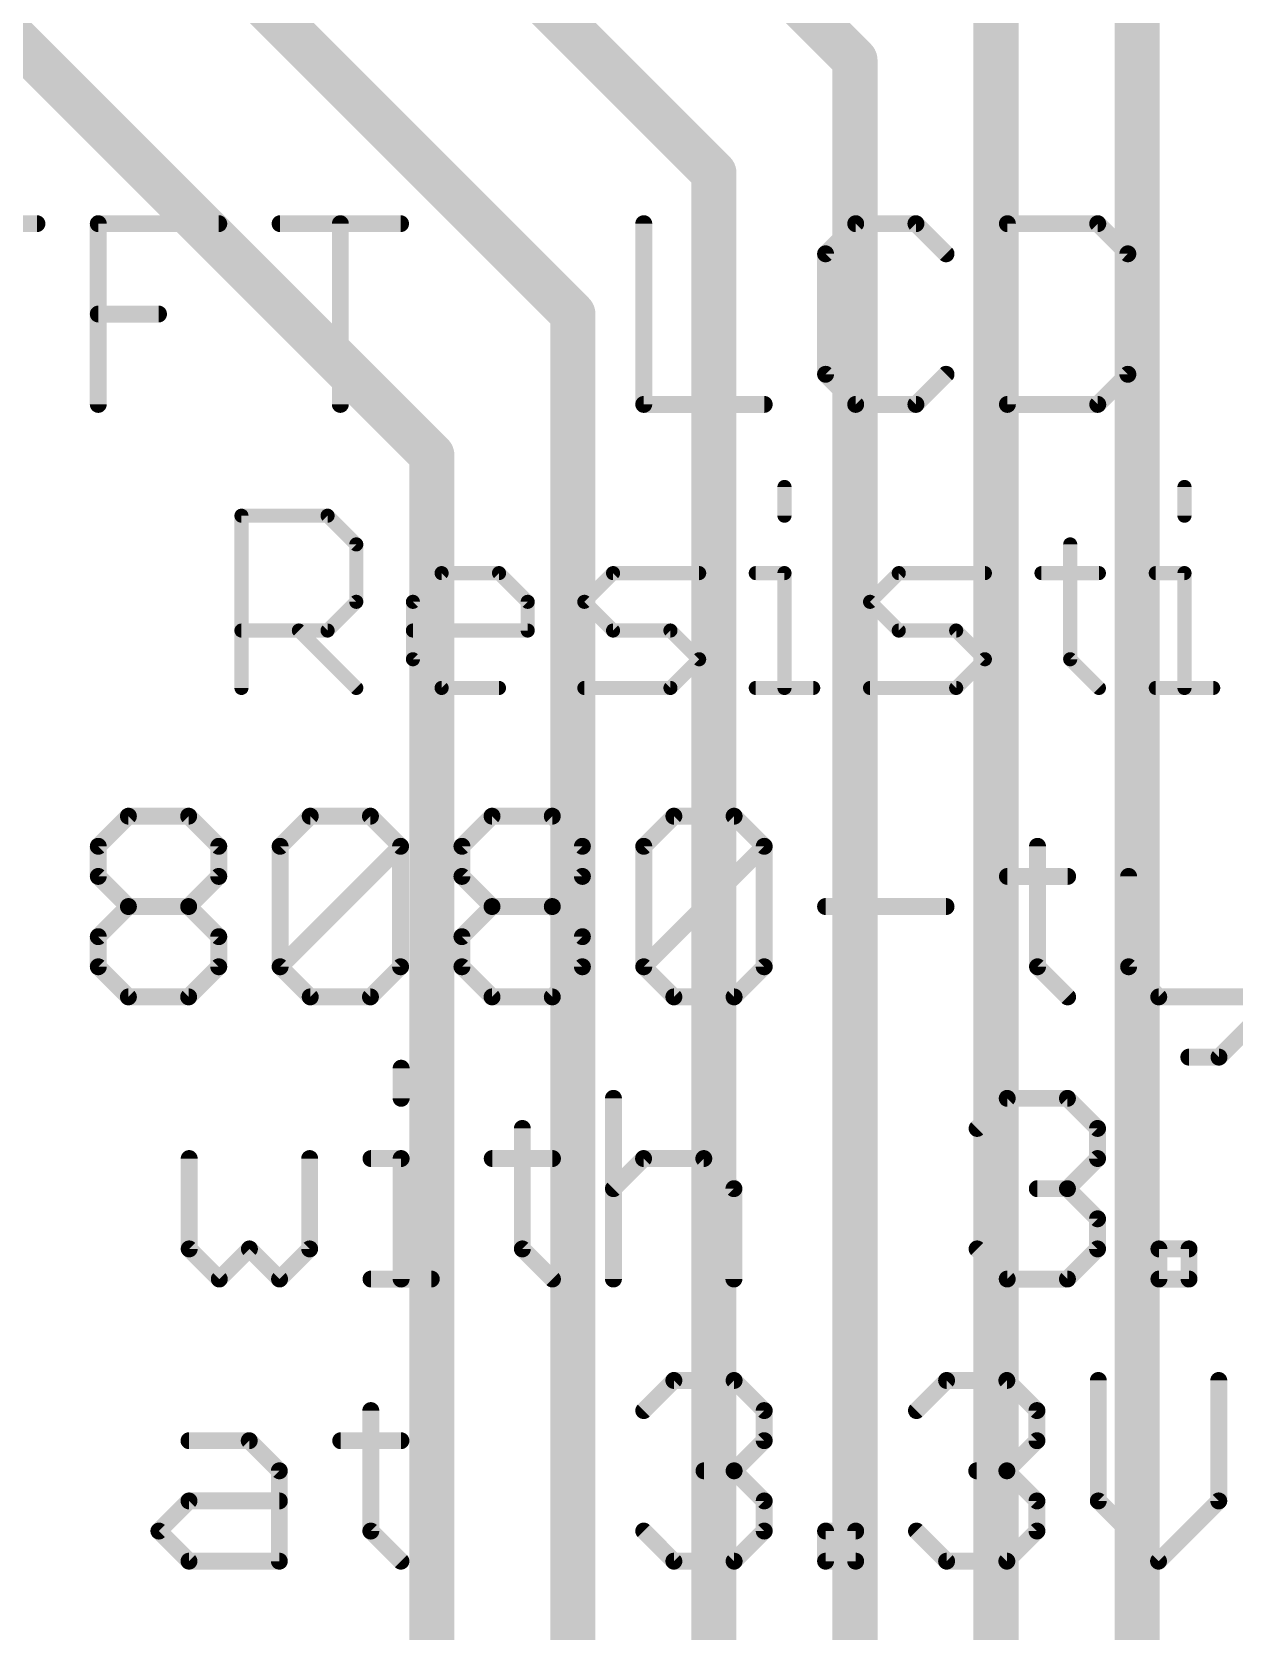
# Model space of a CAD drawing. Extents: x -31.8 to 31.8, y -40.8 to 40.8.
# Drawn here: x -15.16 to -4.33, y 12.15 to 26.54 of the extents above; entities that cross this region are included whole.
import ezdxf

# ---------------------------------------------------------------- set-up
doc = ezdxf.new("R2010")
doc.units = 0
doc.layers.add('1', color=12, linetype='CONTINUOUS')
doc.layers.add('21', color=253, linetype='CONTINUOUS')

msp = doc.modelspace()

# ---------------------------------------------------------------- linework, layer by layer
at = {"layer": '1', "const_width": 0.4064}
for points in [[(-11.557, 22.733), (-24.13, 35.306)], [(-10.287, 24.003), (-21.59, 35.306)], [(-9.017, 25.273), (-19.05, 35.306)], [(-7.747, 26.289), (-16.51, 35.052)], [(-5.207, 8.8392), (-5.207, 27.813)], [(-6.477, 8.8392), (-6.477, 26.797)], [(-7.747, 8.8392), (-7.747, 26.289)], [(-9.017, 8.8392), (-9.017, 25.273)], [(-10.287, 8.8392), (-10.287, 24.003)], [(-11.557, 8.8392), (-11.557, 22.733)]]:
    msp.add_lwpolyline(points, dxfattribs=at)
at = {"layer": '1', "const_width": 0.2032}
for points in [[(-7.6454, 26.289, 1), (-7.8486, 26.289)], [(-7.8188, 26.2172, 1), (-7.6752, 26.3608)], [(-8.9154, 25.273, 1), (-9.1186, 25.273)], [(-9.0888, 25.2012, 1), (-8.9452, 25.3448)], [(-10.1854, 24.003, 1), (-10.3886, 24.003)], [(-10.3588, 23.9312, 1), (-10.2152, 24.0748)], [(-11.4554, 22.733, 1), (-11.6586, 22.733)], [(-11.6288, 22.6612, 1), (-11.4852, 22.8048)]]:
    msp.add_lwpolyline(points, format="xyb", dxfattribs=at)
at = {"layer": '21'}
for points, const_width in [([(-16.1975, 24.8172), (-15.1128, 24.8172)], 0.1524), ([(-14.5603, 23.1902), (-14.5603, 24.8172)], 0.1524), ([(-14.5603, 24.8172), (-13.4756, 24.8172)], 0.1524), ([(-12.9231, 24.8172), (-11.8385, 24.8172)], 0.1524), ([(-12.3808, 23.1902), (-12.3808, 24.8172)], 0.1524), ([(-9.6488, 24.8172), (-9.6488, 23.1902)], 0.1524), ([(-7.7405, 24.8172), (-8.0117, 24.546)], 0.1524), ([(-7.1982, 24.8172), (-7.7405, 24.8172)], 0.1524), ([(-6.927, 24.546), (-7.1982, 24.8172)], 0.1524), ([(-6.3745, 24.8172), (-6.3745, 23.1902)], 0.1524), ([(-5.561, 24.8172), (-6.3745, 24.8172)], 0.1524), ([(-5.2899, 24.546), (-5.561, 24.8172)], 0.1524), ([(-8.0117, 24.546), (-8.0117, 23.4614)], 0.1524), ([(-5.2899, 23.4614), (-5.2899, 24.546)], 0.1524), ([(-14.5603, 24.0037), (-14.018, 24.0037)], 0.1524), ([(-8.0117, 23.4614), (-7.7405, 23.1902)], 0.1524), ([(-7.1982, 23.1902), (-6.927, 23.4614)], 0.1524), ([(-5.561, 23.1902), (-5.2899, 23.4614)], 0.1524), ([(-9.6488, 23.1902), (-8.5642, 23.1902)], 0.1524), ([(-7.7405, 23.1902), (-7.1982, 23.1902)], 0.1524), ([(-6.3745, 23.1902), (-5.561, 23.1902)], 0.1524), ([(-8.3818, 22.4467), (-8.3818, 22.1882)], 0.127), ([(-4.78, 22.4467), (-4.78, 22.1882)], 0.127), ([(-13.2711, 20.6375), (-13.2711, 22.1882)], 0.127), ([(-13.2711, 22.1882), (-12.4957, 22.1882)], 0.127), ([(-12.4957, 22.1882), (-12.2372, 21.9298)], 0.127), ([(-12.2372, 21.9298), (-12.2372, 21.4129)], 0.127), ([(-5.8091, 21.9298), (-5.8091, 20.896)], 0.127), ([(-11.7275, 21.4129), (-11.469, 21.6713)], 0.127), ([(-11.469, 21.6713), (-10.9521, 21.6713)], 0.127), ([(-10.9521, 21.6713), (-10.6936, 21.4129)], 0.127), ([(-10.1838, 21.4129), (-9.9254, 21.6713)], 0.127), ([(-9.9254, 21.6713), (-9.15, 21.6713)], 0.127), ([(-8.6402, 21.6713), (-8.3818, 21.6713)], 0.127), ([(-8.3818, 21.6713), (-8.3818, 20.6375)], 0.127), ([(-7.6112, 21.4129), (-7.3527, 21.6713)], 0.127), ([(-7.3527, 21.6713), (-6.5774, 21.6713)], 0.127), ([(-6.0676, 21.6713), (-5.5507, 21.6713)], 0.127), ([(-5.0385, 21.6713), (-4.78, 21.6713)], 0.127), ([(-4.78, 21.6713), (-4.78, 20.6375)], 0.127), ([(-12.2372, 21.4129), (-12.4957, 21.1544)], 0.127), ([(-11.7275, 20.896), (-11.7275, 21.4129)], 0.127), ([(-10.6936, 21.4129), (-10.6936, 21.1544)], 0.127), ([(-9.9254, 21.1544), (-10.1838, 21.4129)], 0.127), ([(-7.3527, 21.1544), (-7.6112, 21.4129)], 0.127), ([(-12.4957, 21.1544), (-13.2711, 21.1544)], 0.127), ([(-12.7542, 21.1544), (-12.2372, 20.6375)], 0.127), ([(-10.6936, 21.1544), (-11.7275, 21.1544)], 0.127), ([(-9.4085, 21.1544), (-9.9254, 21.1544)], 0.127), ([(-9.15, 20.896), (-9.4085, 21.1544)], 0.127), ([(-6.8358, 21.1544), (-7.3527, 21.1544)], 0.127), ([(-6.5774, 20.896), (-6.8358, 21.1544)], 0.127), ([(-11.469, 20.6375), (-11.7275, 20.896)], 0.127), ([(-9.4085, 20.6375), (-9.15, 20.896)], 0.127), ([(-6.8358, 20.6375), (-6.5774, 20.896)], 0.127), ([(-5.8091, 20.896), (-5.5507, 20.6375)], 0.127), ([(-10.9521, 20.6375), (-11.469, 20.6375)], 0.127), ([(-10.1838, 20.6375), (-9.4085, 20.6375)], 0.127), ([(-8.6402, 20.6375), (-8.1233, 20.6375)], 0.127), ([(-7.6112, 20.6375), (-6.8358, 20.6375)], 0.127), ([(-5.0385, 20.6375), (-4.5216, 20.6375)], 0.127), ([(-14.5603, 19.212), (-14.2891, 19.4832)], 0.1524), ([(-14.2891, 19.4832), (-13.7468, 19.4832)], 0.1524), ([(-13.7468, 19.4832), (-13.4756, 19.212)], 0.1524), ([(-12.9231, 19.212), (-12.652, 19.4832)], 0.1524), ([(-12.652, 19.4832), (-12.1097, 19.4832)], 0.1524), ([(-12.1097, 19.4832), (-11.8385, 19.212)], 0.1524), ([(-11.286, 19.212), (-11.0148, 19.4832)], 0.1524), ([(-11.0148, 19.4832), (-10.4725, 19.4832)], 0.1524), ([(-10.4725, 19.4832), (-10.2013, 19.212)], 0.1524), ([(-9.6488, 19.212), (-9.3777, 19.4832)], 0.1524), ([(-9.3777, 19.4832), (-8.8353, 19.4832)], 0.1524), ([(-8.8353, 19.4832), (-8.5642, 19.212)], 0.1524), ([(-14.5603, 18.9409), (-14.5603, 19.212)], 0.1524), ([(-13.4756, 19.212), (-13.4756, 18.9409)], 0.1524), ([(-12.9231, 18.1274), (-12.9231, 19.212)], 0.1524), ([(-12.9231, 18.1274), (-11.8385, 19.212)], 0.1524), ([(-11.8385, 19.212), (-11.8385, 18.1274)], 0.1524), ([(-11.286, 18.9409), (-11.286, 19.212)], 0.1524), ([(-10.2013, 19.212), (-10.2013, 18.9409)], 0.1524), ([(-9.6488, 18.1274), (-9.6488, 19.212)], 0.1524), ([(-9.6488, 18.1274), (-8.5642, 19.212)], 0.1524), ([(-8.5642, 19.212), (-8.5642, 18.1274)], 0.1524), ([(-6.1034, 19.212), (-6.1034, 18.1274)], 0.1524), ([(-14.2891, 18.6697), (-14.5603, 18.9409)], 0.1524), ([(-13.4756, 18.9409), (-13.7468, 18.6697)], 0.1524), ([(-11.0148, 18.6697), (-11.286, 18.9409)], 0.1524), ([(-10.2013, 18.9409), (-10.4725, 18.6697)], 0.1524), ([(-6.3745, 18.9409), (-5.8322, 18.9409)], 0.1524), ([(-5.2831, 18.9409), (-5.2831, 18.1274)], 0.1524), ([(-14.5603, 18.3985), (-14.2891, 18.6697)], 0.1524), ([(-14.2891, 18.6697), (-13.7468, 18.6697)], 0.1524), ([(-13.7468, 18.6697), (-13.4756, 18.3985)], 0.1524), ([(-11.286, 18.3985), (-11.0148, 18.6697)], 0.1524), ([(-11.0148, 18.6697), (-10.4725, 18.6697)], 0.1524), ([(-10.4725, 18.6697), (-10.2013, 18.3985)], 0.1524), ([(-8.0117, 18.6697), (-6.927, 18.6697)], 0.1524), ([(-14.5603, 18.1274), (-14.5603, 18.3985)], 0.1524), ([(-13.4756, 18.3985), (-13.4756, 18.1274)], 0.1524), ([(-11.286, 18.1274), (-11.286, 18.3985)], 0.1524), ([(-10.2013, 18.3985), (-10.2013, 18.1274)], 0.1524), ([(-14.2891, 17.8562), (-14.5603, 18.1274)], 0.1524), ([(-13.4756, 18.1274), (-13.7468, 17.8562)], 0.1524), ([(-12.652, 17.8562), (-12.9231, 18.1274)], 0.1524), ([(-11.8385, 18.1274), (-12.1097, 17.8562)], 0.1524), ([(-11.0148, 17.8562), (-11.286, 18.1274)], 0.1524), ([(-10.2013, 18.1274), (-10.4725, 17.8562)], 0.1524), ([(-9.3777, 17.8562), (-9.6488, 18.1274)], 0.1524), ([(-8.5642, 18.1274), (-8.8353, 17.8562)], 0.1524), ([(-6.1034, 18.1274), (-5.8322, 17.8562)], 0.1524), ([(-5.2831, 18.1274), (-5.0119, 17.8562)], 0.1524), ([(-13.7468, 17.8562), (-14.2891, 17.8562)], 0.1524), ([(-12.1097, 17.8562), (-12.652, 17.8562)], 0.1524), ([(-10.4725, 17.8562), (-11.0148, 17.8562)], 0.1524), ([(-8.8353, 17.8562), (-9.3777, 17.8562)], 0.1524), ([(-5.0119, 17.8562), (-4.1984, 17.8562)], 0.1524), ([(-4.1984, 17.585), (-4.4696, 17.3139)], 0.1524), ([(-11.8334, 17.2144), (-11.8334, 16.9432)], 0.1524), ([(-4.4696, 17.3139), (-4.7408, 17.3139)], 0.1524), ([(-9.9217, 16.9432), (-9.9217, 15.3162)], 0.1524), ([(-6.6474, 16.672), (-6.3762, 16.9432)], 0.1524), ([(-6.3762, 16.9432), (-5.8339, 16.9432)], 0.1524), ([(-5.8339, 16.9432), (-5.5627, 16.672)], 0.1524), ([(-10.742, 16.672), (-10.742, 15.5874)], 0.1524), ([(-5.5627, 16.672), (-5.5627, 16.4009)], 0.1524), ([(-13.7417, 16.4009), (-13.7417, 15.5874)], 0.1524), ([(-12.6571, 15.5874), (-12.6571, 16.4009)], 0.1524), ([(-12.1046, 16.4009), (-11.8334, 16.4009)], 0.1524), ([(-11.8334, 16.4009), (-11.8334, 15.3162)], 0.1524), ([(-11.0131, 16.4009), (-10.4708, 16.4009)], 0.1524), ([(-9.9217, 16.1297), (-9.6505, 16.4009)], 0.1524), ([(-9.6505, 16.4009), (-9.1082, 16.4009)], 0.1524), ([(-9.1082, 16.4009), (-8.837, 16.1297)], 0.1524), ([(-5.5627, 16.4009), (-5.8339, 16.1297)], 0.1524), ([(-8.837, 16.1297), (-8.837, 15.3162)], 0.1524), ([(-5.8339, 16.1297), (-6.1051, 16.1297)], 0.1524), ([(-5.8339, 16.1297), (-5.5627, 15.8585)], 0.1524), ([(-5.5627, 15.8585), (-5.5627, 15.5874)], 0.1524), ([(-13.7417, 15.5874), (-13.4706, 15.3162)], 0.1524), ([(-13.4706, 15.3162), (-13.1994, 15.5874)], 0.1524), ([(-13.1994, 15.5874), (-12.9282, 15.3162)], 0.1524), ([(-12.9282, 15.3162), (-12.6571, 15.5874)], 0.1524), ([(-10.742, 15.5874), (-10.4708, 15.3162)], 0.1524), ([(-6.3762, 15.3162), (-6.6474, 15.5874)], 0.1524), ([(-5.5627, 15.5874), (-5.8339, 15.3162)], 0.1524), ([(-5.0102, 15.3162), (-5.0102, 15.5874)], 0.1524), ([(-5.0102, 15.5874), (-4.7391, 15.5874)], 0.1524), ([(-4.7391, 15.5874), (-4.7391, 15.3162)], 0.1524), ([(-12.1046, 15.3162), (-11.5622, 15.3162)], 0.1524), ([(-5.8339, 15.3162), (-6.3762, 15.3162)], 0.1524), ([(-4.7391, 15.3162), (-5.0102, 15.3162)], 0.1524), ([(-9.6488, 14.132), (-9.3777, 14.4032)], 0.1524), ([(-9.3777, 14.4032), (-8.8353, 14.4032)], 0.1524), ([(-8.8353, 14.4032), (-8.5642, 14.132)], 0.1524), ([(-7.1931, 14.132), (-6.9219, 14.4032)], 0.1524), ([(-6.9219, 14.4032), (-6.3796, 14.4032)], 0.1524), ([(-6.3796, 14.4032), (-6.1084, 14.132)], 0.1524), ([(-5.5559, 14.4032), (-5.5559, 13.3185)], 0.1524), ([(-4.4713, 13.3185), (-4.4713, 14.4032)], 0.1524), ([(-12.1063, 14.132), (-12.1063, 13.0474)], 0.1524), ([(-8.5642, 14.132), (-8.5642, 13.8609)], 0.1524), ([(-6.1084, 14.132), (-6.1084, 13.8609)], 0.1524), ([(-13.7434, 13.8609), (-13.2011, 13.8609)], 0.1524), ([(-13.2011, 13.8609), (-12.9299, 13.5897)], 0.1524), ([(-12.3774, 13.8609), (-11.8351, 13.8609)], 0.1524), ([(-8.5642, 13.8609), (-8.8353, 13.5897)], 0.1524), ([(-6.1084, 13.8609), (-6.3796, 13.5897)], 0.1524), ([(-12.9299, 13.5897), (-12.9299, 12.7762)], 0.1524), ([(-8.8353, 13.5897), (-9.1065, 13.5897)], 0.1524), ([(-8.8353, 13.5897), (-8.5642, 13.3185)], 0.1524), ([(-6.3796, 13.5897), (-6.6508, 13.5897)], 0.1524), ([(-6.3796, 13.5897), (-6.1084, 13.3185)], 0.1524), ([(-14.0146, 13.0474), (-13.7434, 13.3185)], 0.1524), ([(-13.7434, 13.3185), (-12.9299, 13.3185)], 0.1524), ([(-8.5642, 13.3185), (-8.5642, 13.0474)], 0.1524), ([(-6.1084, 13.3185), (-6.1084, 13.0474)], 0.1524), ([(-5.5559, 13.3185), (-5.0136, 12.7762)], 0.1524), ([(-5.0136, 12.7762), (-4.4713, 13.3185)], 0.1524), ([(-13.7434, 12.7762), (-14.0146, 13.0474)], 0.1524), ([(-12.1063, 13.0474), (-11.8351, 12.7762)], 0.1524), ([(-9.3777, 12.7762), (-9.6488, 13.0474)], 0.1524), ([(-8.5642, 13.0474), (-8.8353, 12.7762)], 0.1524), ([(-8.0117, 12.7762), (-8.0117, 13.0474)], 0.1524), ([(-8.0117, 13.0474), (-7.7405, 13.0474)], 0.1524), ([(-7.7405, 13.0474), (-7.7405, 12.7762)], 0.1524), ([(-6.9219, 12.7762), (-7.1931, 13.0474)], 0.1524), ([(-6.1084, 13.0474), (-6.3796, 12.7762)], 0.1524), ([(-12.9299, 12.7762), (-13.7434, 12.7762)], 0.1524), ([(-8.8353, 12.7762), (-9.3777, 12.7762)], 0.1524), ([(-7.7405, 12.7762), (-8.0117, 12.7762)], 0.1524), ([(-6.3796, 12.7762), (-6.9219, 12.7762)], 0.1524)]:
    msp.add_lwpolyline(points, dxfattribs=dict(at, const_width=const_width))
for points, const_width in [([(-15.1128, 24.7791, 1), (-15.1128, 24.8553)], 0.0762), ([(-14.5222, 24.8172, 1), (-14.5984, 24.8172)], 0.0762), ([(-14.5603, 24.8553, 1), (-14.5603, 24.7791)], 0.0762), ([(-13.4756, 24.7791, 1), (-13.4756, 24.8553)], 0.0762), ([(-12.9231, 24.8553, 1), (-12.9231, 24.7791)], 0.0762), ([(-12.3427, 24.8172, 1), (-12.4189, 24.8172)], 0.0762), ([(-11.8385, 24.7791, 1), (-11.8385, 24.8553)], 0.0762), ([(-9.6107, 24.8172, 1), (-9.6869, 24.8172)], 0.0762), ([(-7.7405, 24.8553, 1), (-7.7405, 24.7791)], 0.0762), ([(-7.7136, 24.7902, 1), (-7.7675, 24.8441)], 0.0762), ([(-7.1712, 24.8441, 1), (-7.2251, 24.7902)], 0.0762), ([(-7.1982, 24.7791, 1), (-7.1982, 24.8553)], 0.0762), ([(-6.3364, 24.8172, 1), (-6.4126, 24.8172)], 0.0762), ([(-6.3745, 24.8553, 1), (-6.3745, 24.7791)], 0.0762), ([(-5.5341, 24.8441, 1), (-5.588, 24.7902)], 0.0762), ([(-5.561, 24.7791, 1), (-5.561, 24.8553)], 0.0762), ([(-7.9736, 24.546, 1), (-8.0498, 24.546)], 0.0762), ([(-5.2518, 24.546, 1), (-5.328, 24.546)], 0.0762), ([(-8.0386, 24.573, 1), (-7.9847, 24.5191)], 0.0762), ([(-6.954, 24.5191, 1), (-6.9001, 24.573)], 0.0762), ([(-5.3168, 24.5191, 1), (-5.2629, 24.573)], 0.0762), ([(-14.5603, 24.0418, 1), (-14.5603, 23.9656)], 0.0762), ([(-14.018, 23.9656, 1), (-14.018, 24.0418)], 0.0762), ([(-7.9847, 23.4883, 1), (-8.0386, 23.4344)], 0.0762), ([(-8.0498, 23.4614, 1), (-7.9736, 23.4614)], 0.0762), ([(-6.9001, 23.4344, 1), (-6.954, 23.4883)], 0.0762), ([(-5.328, 23.4614, 1), (-5.2518, 23.4614)], 0.0762), ([(-5.2629, 23.4344, 1), (-5.3168, 23.4883)], 0.0762), ([(-14.5984, 23.1902, 1), (-14.5222, 23.1902)], 0.0762), ([(-12.4189, 23.1902, 1), (-12.3427, 23.1902)], 0.0762), ([(-9.6488, 23.2283, 1), (-9.6488, 23.1521)], 0.0762), ([(-9.6869, 23.1902, 1), (-9.6107, 23.1902)], 0.0762), ([(-8.5642, 23.1521, 1), (-8.5642, 23.2283)], 0.0762), ([(-7.7405, 23.2283, 1), (-7.7405, 23.1521)], 0.0762), ([(-7.7675, 23.1633, 1), (-7.7136, 23.2171)], 0.0762), ([(-7.2251, 23.2171, 1), (-7.1712, 23.1633)], 0.0762), ([(-7.1982, 23.1521, 1), (-7.1982, 23.2283)], 0.0762), ([(-6.3745, 23.2283, 1), (-6.3745, 23.1521)], 0.0762), ([(-6.4126, 23.1902, 1), (-6.3364, 23.1902)], 0.0762), ([(-5.588, 23.2171, 1), (-5.5341, 23.1633)], 0.0762), ([(-5.561, 23.1521, 1), (-5.561, 23.2283)], 0.0762), ([(-8.35, 22.4467, 1), (-8.4135, 22.4467)], 0.0635), ([(-4.7483, 22.4467, 1), (-4.8118, 22.4467)], 0.0635), ([(-13.2711, 22.22, 1), (-13.2711, 22.1565)], 0.0635), ([(-13.2393, 22.1882, 1), (-13.3028, 22.1882)], 0.0635), ([(-12.4732, 22.2107, 1), (-12.5182, 22.1658)], 0.0635), ([(-12.4957, 22.1565, 1), (-12.4957, 22.22)], 0.0635), ([(-8.4135, 22.1882, 1), (-8.35, 22.1882)], 0.0635), ([(-4.8118, 22.1882, 1), (-4.7483, 22.1882)], 0.0635), ([(-12.2055, 21.9298, 1), (-12.269, 21.9298)], 0.0635), ([(-12.2597, 21.9073, 1), (-12.2148, 21.9522)], 0.0635), ([(-5.7774, 21.9298, 1), (-5.8409, 21.9298)], 0.0635), ([(-11.469, 21.7031, 1), (-11.469, 21.6396)], 0.0635), ([(-11.4466, 21.6489, 1), (-11.4915, 21.6938)], 0.0635), ([(-10.9296, 21.6938, 1), (-10.9745, 21.6489)], 0.0635), ([(-10.9521, 21.6396, 1), (-10.9521, 21.7031)], 0.0635), ([(-9.9254, 21.7031, 1), (-9.9254, 21.6396)], 0.0635), ([(-9.9029, 21.6489, 1), (-9.9478, 21.6938)], 0.0635), ([(-9.15, 21.6396, 1), (-9.15, 21.7031)], 0.0635), ([(-8.6402, 21.7031, 1), (-8.6402, 21.6396)], 0.0635), ([(-8.35, 21.6713, 1), (-8.4135, 21.6713)], 0.0635), ([(-8.3818, 21.6396, 1), (-8.3818, 21.7031)], 0.0635), ([(-7.3527, 21.7031, 1), (-7.3527, 21.6396)], 0.0635), ([(-7.3303, 21.6489, 1), (-7.3752, 21.6938)], 0.0635), ([(-6.5774, 21.6396, 1), (-6.5774, 21.7031)], 0.0635), ([(-6.0676, 21.7031, 1), (-6.0676, 21.6396)], 0.0635), ([(-5.5507, 21.6396, 1), (-5.5507, 21.7031)], 0.0635), ([(-5.0385, 21.7031, 1), (-5.0385, 21.6396)], 0.0635), ([(-4.7483, 21.6713, 1), (-4.8118, 21.6713)], 0.0635), ([(-4.78, 21.6396, 1), (-4.78, 21.7031)], 0.0635), ([(-12.2148, 21.3904, 1), (-12.2597, 21.4353)], 0.0635), ([(-11.6957, 21.4129, 1), (-11.7592, 21.4129)], 0.0635), ([(-11.7499, 21.4353, 1), (-11.705, 21.3904)], 0.0635), ([(-10.6619, 21.4129, 1), (-10.7254, 21.4129)], 0.0635), ([(-10.7161, 21.3904, 1), (-10.6712, 21.4353)], 0.0635), ([(-10.1614, 21.4353, 1), (-10.2063, 21.3904)], 0.0635), ([(-10.2063, 21.4353, 1), (-10.1614, 21.3904)], 0.0635), ([(-7.5887, 21.4353, 1), (-7.6336, 21.3904)], 0.0635), ([(-7.6336, 21.4353, 1), (-7.5887, 21.3904)], 0.0635), ([(-12.269, 21.4129, 1), (-12.2055, 21.4129)], 0.0635), ([(-13.2711, 21.1862, 1), (-13.2711, 21.1227)], 0.0635), ([(-12.7317, 21.1769, 1), (-12.7766, 21.132)], 0.0635), ([(-12.5182, 21.1769, 1), (-12.4732, 21.132)], 0.0635), ([(-12.4957, 21.1227, 1), (-12.4957, 21.1862)], 0.0635), ([(-11.7275, 21.1862, 1), (-11.7275, 21.1227)], 0.0635), ([(-10.7254, 21.1544, 1), (-10.6619, 21.1544)], 0.0635), ([(-10.6936, 21.1227, 1), (-10.6936, 21.1862)], 0.0635), ([(-9.9254, 21.1862, 1), (-9.9254, 21.1227)], 0.0635), ([(-9.9478, 21.132, 1), (-9.9029, 21.1769)], 0.0635), ([(-9.386, 21.1769, 1), (-9.4309, 21.132)], 0.0635), ([(-9.4085, 21.1227, 1), (-9.4085, 21.1862)], 0.0635), ([(-7.3527, 21.1862, 1), (-7.3527, 21.1227)], 0.0635), ([(-7.3752, 21.132, 1), (-7.3303, 21.1769)], 0.0635), ([(-6.8134, 21.1769, 1), (-6.8583, 21.132)], 0.0635), ([(-6.8358, 21.1227, 1), (-6.8358, 21.1862)], 0.0635), ([(-11.7592, 20.896, 1), (-11.6957, 20.896)], 0.0635), ([(-11.705, 20.9184, 1), (-11.7499, 20.8735)], 0.0635), ([(-9.1276, 20.8735, 1), (-9.1725, 20.9184)], 0.0635), ([(-9.1725, 20.8735, 1), (-9.1276, 20.9184)], 0.0635), ([(-6.5549, 20.8735, 1), (-6.5998, 20.9184)], 0.0635), ([(-6.5998, 20.8735, 1), (-6.5549, 20.9184)], 0.0635), ([(-5.8409, 20.896, 1), (-5.7774, 20.896)], 0.0635), ([(-5.7867, 20.9184, 1), (-5.8316, 20.8735)], 0.0635), ([(-13.3028, 20.6375, 1), (-13.2393, 20.6375)], 0.0635), ([(-12.2597, 20.615, 1), (-12.2148, 20.66)], 0.0635), ([(-11.469, 20.6692, 1), (-11.469, 20.6058)], 0.0635), ([(-11.4915, 20.615, 1), (-11.4466, 20.66)], 0.0635), ([(-10.9521, 20.6058, 1), (-10.9521, 20.6692)], 0.0635), ([(-10.1838, 20.6692, 1), (-10.1838, 20.6058)], 0.0635), ([(-9.4309, 20.66, 1), (-9.386, 20.615)], 0.0635), ([(-9.4085, 20.6058, 1), (-9.4085, 20.6692)], 0.0635), ([(-8.6402, 20.6692, 1), (-8.6402, 20.6058)], 0.0635), ([(-8.4135, 20.6375, 1), (-8.35, 20.6375)], 0.0635), ([(-8.1233, 20.6058, 1), (-8.1233, 20.6692)], 0.0635), ([(-7.6112, 20.6692, 1), (-7.6112, 20.6058)], 0.0635), ([(-6.8583, 20.66, 1), (-6.8134, 20.615)], 0.0635), ([(-6.8358, 20.6058, 1), (-6.8358, 20.6692)], 0.0635), ([(-5.5731, 20.615, 1), (-5.5282, 20.66)], 0.0635), ([(-5.0385, 20.6692, 1), (-5.0385, 20.6058)], 0.0635), ([(-4.8118, 20.6375, 1), (-4.7483, 20.6375)], 0.0635), ([(-4.5216, 20.6058, 1), (-4.5216, 20.6692)], 0.0635), ([(-14.2891, 19.5213, 1), (-14.2891, 19.4451)], 0.0762), ([(-14.2622, 19.4562, 1), (-14.3161, 19.5101)], 0.0762), ([(-13.7199, 19.5101, 1), (-13.7737, 19.4562)], 0.0762), ([(-13.7468, 19.4451, 1), (-13.7468, 19.5213)], 0.0762), ([(-12.652, 19.5213, 1), (-12.652, 19.4451)], 0.0762), ([(-12.625, 19.4562, 1), (-12.6789, 19.5101)], 0.0762), ([(-12.0827, 19.5101, 1), (-12.1366, 19.4562)], 0.0762), ([(-12.1097, 19.4451, 1), (-12.1097, 19.5213)], 0.0762), ([(-11.0148, 19.5213, 1), (-11.0148, 19.4451)], 0.0762), ([(-10.9879, 19.4562, 1), (-11.0418, 19.5101)], 0.0762), ([(-10.4456, 19.5101, 1), (-10.4994, 19.4562)], 0.0762), ([(-10.4725, 19.4451, 1), (-10.4725, 19.5213)], 0.0762), ([(-9.3777, 19.5213, 1), (-9.3777, 19.4451)], 0.0762), ([(-9.3507, 19.4562, 1), (-9.4046, 19.5101)], 0.0762), ([(-8.8084, 19.5101, 1), (-8.8623, 19.4562)], 0.0762), ([(-8.8353, 19.4451, 1), (-8.8353, 19.5213)], 0.0762), ([(-14.5222, 19.212, 1), (-14.5984, 19.212)], 0.0762), ([(-14.5872, 19.239, 1), (-14.5334, 19.1851)], 0.0762), ([(-13.4375, 19.212, 1), (-13.5137, 19.212)], 0.0762), ([(-13.5026, 19.1851, 1), (-13.4487, 19.239)], 0.0762), ([(-12.9501, 19.239, 1), (-12.8962, 19.1851)], 0.0762), ([(-12.885, 19.212, 1), (-12.9612, 19.212)], 0.0762), ([(-11.8004, 19.212, 1), (-11.8766, 19.212)], 0.0762), ([(-11.8115, 19.1851, 1), (-11.8654, 19.239)], 0.0762), ([(-11.8654, 19.1851, 1), (-11.8115, 19.239)], 0.0762), ([(-11.2479, 19.212, 1), (-11.3241, 19.212)], 0.0762), ([(-11.3129, 19.239, 1), (-11.259, 19.1851)], 0.0762), ([(-10.1632, 19.212, 1), (-10.2394, 19.212)], 0.0762), ([(-10.2283, 19.1851, 1), (-10.1744, 19.239)], 0.0762), ([(-9.6758, 19.239, 1), (-9.6219, 19.1851)], 0.0762), ([(-9.6107, 19.212, 1), (-9.6869, 19.212)], 0.0762), ([(-8.5261, 19.212, 1), (-8.6023, 19.212)], 0.0762), ([(-8.5372, 19.1851, 1), (-8.5911, 19.239)], 0.0762), ([(-8.5911, 19.1851, 1), (-8.5372, 19.239)], 0.0762), ([(-6.0653, 19.212, 1), (-6.1415, 19.212)], 0.0762), ([(-14.5334, 18.9678, 1), (-14.5872, 18.9139)], 0.0762), ([(-13.4487, 18.9139, 1), (-13.5026, 18.9678)], 0.0762), ([(-11.259, 18.9678, 1), (-11.3129, 18.9139)], 0.0762), ([(-10.1744, 18.9139, 1), (-10.2283, 18.9678)], 0.0762), ([(-6.3745, 18.979, 1), (-6.3745, 18.9028)], 0.0762), ([(-5.8322, 18.9028, 1), (-5.8322, 18.979)], 0.0762), ([(-5.245, 18.9409, 1), (-5.3212, 18.9409)], 0.0762), ([(-14.5984, 18.9409, 1), (-14.5222, 18.9409)], 0.0762), ([(-13.5137, 18.9409, 1), (-13.4375, 18.9409)], 0.0762), ([(-11.3241, 18.9409, 1), (-11.2479, 18.9409)], 0.0762), ([(-10.2394, 18.9409, 1), (-10.1632, 18.9409)], 0.0762), ([(-14.2891, 18.7078, 1), (-14.2891, 18.6316)], 0.0762), ([(-14.2622, 18.6428, 1), (-14.3161, 18.6966)], 0.0762), ([(-14.3161, 18.6428, 1), (-14.2622, 18.6966)], 0.0762), ([(-13.7199, 18.6966, 1), (-13.7737, 18.6428)], 0.0762), ([(-13.7737, 18.6966, 1), (-13.7199, 18.6428)], 0.0762), ([(-13.7468, 18.6316, 1), (-13.7468, 18.7078)], 0.0762), ([(-11.0148, 18.7078, 1), (-11.0148, 18.6316)], 0.0762), ([(-10.9879, 18.6428, 1), (-11.0418, 18.6966)], 0.0762), ([(-11.0418, 18.6428, 1), (-10.9879, 18.6966)], 0.0762), ([(-10.4456, 18.6966, 1), (-10.4994, 18.6428)], 0.0762), ([(-10.4994, 18.6966, 1), (-10.4456, 18.6428)], 0.0762), ([(-10.4725, 18.6316, 1), (-10.4725, 18.7078)], 0.0762), ([(-8.0117, 18.7078, 1), (-8.0117, 18.6316)], 0.0762), ([(-6.927, 18.6316, 1), (-6.927, 18.7078)], 0.0762), ([(-14.5222, 18.3985, 1), (-14.5984, 18.3985)], 0.0762), ([(-14.5872, 18.4255, 1), (-14.5334, 18.3716)], 0.0762), ([(-13.4375, 18.3985, 1), (-13.5137, 18.3985)], 0.0762), ([(-13.5026, 18.3716, 1), (-13.4487, 18.4255)], 0.0762), ([(-11.2479, 18.3985, 1), (-11.3241, 18.3985)], 0.0762), ([(-11.3129, 18.4255, 1), (-11.259, 18.3716)], 0.0762), ([(-10.1632, 18.3985, 1), (-10.2394, 18.3985)], 0.0762), ([(-10.2283, 18.3716, 1), (-10.1744, 18.4255)], 0.0762), ([(-14.5334, 18.1543, 1), (-14.5872, 18.1004)], 0.0762), ([(-14.5984, 18.1274, 1), (-14.5222, 18.1274)], 0.0762), ([(-13.5137, 18.1274, 1), (-13.4375, 18.1274)], 0.0762), ([(-13.4487, 18.1004, 1), (-13.5026, 18.1543)], 0.0762), ([(-12.8962, 18.1543, 1), (-12.9501, 18.1004)], 0.0762), ([(-12.9501, 18.1543, 1), (-12.8962, 18.1004)], 0.0762), ([(-12.9612, 18.1274, 1), (-12.885, 18.1274)], 0.0762), ([(-11.8766, 18.1274, 1), (-11.8004, 18.1274)], 0.0762), ([(-11.8115, 18.1004, 1), (-11.8654, 18.1543)], 0.0762), ([(-11.259, 18.1543, 1), (-11.3129, 18.1004)], 0.0762), ([(-11.3241, 18.1274, 1), (-11.2479, 18.1274)], 0.0762), ([(-10.2394, 18.1274, 1), (-10.1632, 18.1274)], 0.0762), ([(-10.1744, 18.1004, 1), (-10.2283, 18.1543)], 0.0762), ([(-9.6219, 18.1543, 1), (-9.6758, 18.1004)], 0.0762), ([(-9.6758, 18.1543, 1), (-9.6219, 18.1004)], 0.0762), ([(-9.6869, 18.1274, 1), (-9.6107, 18.1274)], 0.0762), ([(-8.6023, 18.1274, 1), (-8.5261, 18.1274)], 0.0762), ([(-8.5372, 18.1004, 1), (-8.5911, 18.1543)], 0.0762), ([(-6.0764, 18.1543, 1), (-6.1303, 18.1004)], 0.0762), ([(-6.1415, 18.1274, 1), (-6.0653, 18.1274)], 0.0762), ([(-5.2561, 18.1543, 1), (-5.31, 18.1004)], 0.0762), ([(-5.3212, 18.1274, 1), (-5.245, 18.1274)], 0.0762), ([(-14.2891, 17.8943, 1), (-14.2891, 17.8181)], 0.0762), ([(-14.3161, 17.8293, 1), (-14.2622, 17.8831)], 0.0762), ([(-13.7737, 17.8831, 1), (-13.7199, 17.8293)], 0.0762), ([(-13.7468, 17.8181, 1), (-13.7468, 17.8943)], 0.0762), ([(-12.652, 17.8943, 1), (-12.652, 17.8181)], 0.0762), ([(-12.6789, 17.8293, 1), (-12.625, 17.8831)], 0.0762), ([(-12.1366, 17.8831, 1), (-12.0827, 17.8293)], 0.0762), ([(-12.1097, 17.8181, 1), (-12.1097, 17.8943)], 0.0762), ([(-11.0148, 17.8943, 1), (-11.0148, 17.8181)], 0.0762), ([(-11.0418, 17.8293, 1), (-10.9879, 17.8831)], 0.0762), ([(-10.4994, 17.8831, 1), (-10.4456, 17.8293)], 0.0762), ([(-10.4725, 17.8181, 1), (-10.4725, 17.8943)], 0.0762), ([(-9.3777, 17.8943, 1), (-9.3777, 17.8181)], 0.0762), ([(-9.4046, 17.8293, 1), (-9.3507, 17.8831)], 0.0762), ([(-8.8623, 17.8831, 1), (-8.8084, 17.8293)], 0.0762), ([(-8.8353, 17.8181, 1), (-8.8353, 17.8943)], 0.0762), ([(-5.8591, 17.8293, 1), (-5.8053, 17.8831)], 0.0762), ([(-5.0119, 17.8943, 1), (-5.0119, 17.8181)], 0.0762), ([(-5.0389, 17.8293, 1), (-4.985, 17.8831)], 0.0762), ([(-11.7953, 17.2144, 1), (-11.8715, 17.2144)], 0.0762), ([(-4.7408, 17.352, 1), (-4.7408, 17.2758)], 0.0762), ([(-4.4965, 17.3408, 1), (-4.4426, 17.2869)], 0.0762), ([(-4.4696, 17.2758, 1), (-4.4696, 17.352)], 0.0762), ([(-9.8836, 16.9432, 1), (-9.9598, 16.9432)], 0.0762), ([(-6.3762, 16.9813, 1), (-6.3762, 16.9051)], 0.0762), ([(-6.3493, 16.9162, 1), (-6.4032, 16.9701)], 0.0762), ([(-5.8069, 16.9701, 1), (-5.8608, 16.9162)], 0.0762), ([(-5.8339, 16.9051, 1), (-5.8339, 16.9813)], 0.0762), ([(-11.8715, 16.9432, 1), (-11.7953, 16.9432)], 0.0762), ([(-10.7039, 16.672, 1), (-10.7801, 16.672)], 0.0762), ([(-6.6743, 16.699, 1), (-6.6204, 16.6451)], 0.0762), ([(-5.5246, 16.672, 1), (-5.6008, 16.672)], 0.0762), ([(-5.5897, 16.6451, 1), (-5.5358, 16.699)], 0.0762), ([(-13.7036, 16.4009, 1), (-13.7798, 16.4009)], 0.0762), ([(-12.619, 16.4009, 1), (-12.6952, 16.4009)], 0.0762), ([(-12.1046, 16.439, 1), (-12.1046, 16.3628)], 0.0762), ([(-11.7953, 16.4009, 1), (-11.8715, 16.4009)], 0.0762), ([(-11.8334, 16.3628, 1), (-11.8334, 16.439)], 0.0762), ([(-11.0131, 16.439, 1), (-11.0131, 16.3628)], 0.0762), ([(-10.4708, 16.3628, 1), (-10.4708, 16.439)], 0.0762), ([(-9.6505, 16.439, 1), (-9.6505, 16.3628)], 0.0762), ([(-9.6236, 16.3739, 1), (-9.6775, 16.4278)], 0.0762), ([(-9.0813, 16.4278, 1), (-9.1351, 16.3739)], 0.0762), ([(-9.1082, 16.3628, 1), (-9.1082, 16.439)], 0.0762), ([(-5.6008, 16.4009, 1), (-5.5246, 16.4009)], 0.0762), ([(-5.5358, 16.3739, 1), (-5.5897, 16.4278)], 0.0762), ([(-9.9486, 16.1566, 1), (-9.8947, 16.1028)], 0.0762), ([(-8.7989, 16.1297, 1), (-8.8751, 16.1297)], 0.0762), ([(-8.864, 16.1028, 1), (-8.8101, 16.1566)], 0.0762), ([(-6.1051, 16.1678, 1), (-6.1051, 16.0916)], 0.0762), ([(-5.8069, 16.1566, 1), (-5.8608, 16.1028)], 0.0762), ([(-5.8608, 16.1566, 1), (-5.8069, 16.1028)], 0.0762), ([(-5.8339, 16.0916, 1), (-5.8339, 16.1678)], 0.0762), ([(-5.5246, 15.8585, 1), (-5.6008, 15.8585)], 0.0762), ([(-5.5897, 15.8316, 1), (-5.5358, 15.8855)], 0.0762), ([(-13.7148, 15.6143, 1), (-13.7687, 15.5604)], 0.0762), ([(-13.7798, 15.5874, 1), (-13.7036, 15.5874)], 0.0762), ([(-13.1725, 15.6143, 1), (-13.2263, 15.5604)], 0.0762), ([(-13.1725, 15.5604, 1), (-13.2263, 15.6143)], 0.0762), ([(-12.6952, 15.5874, 1), (-12.619, 15.5874)], 0.0762), ([(-12.6301, 15.5604, 1), (-12.684, 15.6143)], 0.0762), ([(-10.715, 15.6143, 1), (-10.7689, 15.5604)], 0.0762), ([(-10.7801, 15.5874, 1), (-10.7039, 15.5874)], 0.0762), ([(-6.6204, 15.6143, 1), (-6.6743, 15.5604)], 0.0762), ([(-5.6008, 15.5874, 1), (-5.5246, 15.5874)], 0.0762), ([(-5.5358, 15.5604, 1), (-5.5897, 15.6143)], 0.0762), ([(-4.9721, 15.5874, 1), (-5.0483, 15.5874)], 0.0762), ([(-5.0102, 15.6255, 1), (-5.0102, 15.5493)], 0.0762), ([(-4.701, 15.5874, 1), (-4.7772, 15.5874)], 0.0762), ([(-4.7391, 15.5493, 1), (-4.7391, 15.6255)], 0.0762), ([(-13.4975, 15.3431, 1), (-13.4436, 15.2893)], 0.0762), ([(-13.4975, 15.2893, 1), (-13.4436, 15.3431)], 0.0762), ([(-12.9552, 15.3431, 1), (-12.9013, 15.2893)], 0.0762), ([(-12.9552, 15.2893, 1), (-12.9013, 15.3431)], 0.0762), ([(-12.1046, 15.3543, 1), (-12.1046, 15.2781)], 0.0762), ([(-11.8715, 15.3162, 1), (-11.7953, 15.3162)], 0.0762), ([(-11.5622, 15.2781, 1), (-11.5622, 15.3543)], 0.0762), ([(-10.4977, 15.2893, 1), (-10.4439, 15.3431)], 0.0762), ([(-9.9598, 15.3162, 1), (-9.8836, 15.3162)], 0.0762), ([(-8.8751, 15.3162, 1), (-8.7989, 15.3162)], 0.0762), ([(-6.3762, 15.3543, 1), (-6.3762, 15.2781)], 0.0762), ([(-6.4032, 15.2893, 1), (-6.3493, 15.3431)], 0.0762), ([(-5.8608, 15.3431, 1), (-5.8069, 15.2893)], 0.0762), ([(-5.8339, 15.2781, 1), (-5.8339, 15.3543)], 0.0762), ([(-5.0102, 15.3543, 1), (-5.0102, 15.2781)], 0.0762), ([(-5.0483, 15.3162, 1), (-4.9721, 15.3162)], 0.0762), ([(-4.7772, 15.3162, 1), (-4.701, 15.3162)], 0.0762), ([(-4.7391, 15.2781, 1), (-4.7391, 15.3543)], 0.0762), ([(-9.3777, 14.4413, 1), (-9.3777, 14.3651)], 0.0762), ([(-9.3507, 14.3762, 1), (-9.4046, 14.4301)], 0.0762), ([(-8.8084, 14.4301, 1), (-8.8623, 14.3762)], 0.0762), ([(-8.8353, 14.3651, 1), (-8.8353, 14.4413)], 0.0762), ([(-6.9219, 14.4413, 1), (-6.9219, 14.3651)], 0.0762), ([(-6.895, 14.3762, 1), (-6.9489, 14.4301)], 0.0762), ([(-6.3527, 14.4301, 1), (-6.4065, 14.3762)], 0.0762), ([(-6.3796, 14.3651, 1), (-6.3796, 14.4413)], 0.0762), ([(-5.5178, 14.4032, 1), (-5.594, 14.4032)], 0.0762), ([(-4.4332, 14.4032, 1), (-4.5094, 14.4032)], 0.0762), ([(-12.0682, 14.132, 1), (-12.1444, 14.132)], 0.0762), ([(-9.6758, 14.159, 1), (-9.6219, 14.1051)], 0.0762), ([(-8.5261, 14.132, 1), (-8.6023, 14.132)], 0.0762), ([(-8.5911, 14.1051, 1), (-8.5372, 14.159)], 0.0762), ([(-7.22, 14.159, 1), (-7.1662, 14.1051)], 0.0762), ([(-6.0703, 14.132, 1), (-6.1465, 14.132)], 0.0762), ([(-6.1354, 14.1051, 1), (-6.0815, 14.159)], 0.0762), ([(-13.7434, 13.899, 1), (-13.7434, 13.8228)], 0.0762), ([(-13.1741, 13.8878, 1), (-13.228, 13.8339)], 0.0762), ([(-13.2011, 13.8228, 1), (-13.2011, 13.899)], 0.0762), ([(-12.3774, 13.899, 1), (-12.3774, 13.8228)], 0.0762), ([(-11.8351, 13.8228, 1), (-11.8351, 13.899)], 0.0762), ([(-8.6023, 13.8609, 1), (-8.5261, 13.8609)], 0.0762), ([(-8.5372, 13.8339, 1), (-8.5911, 13.8878)], 0.0762), ([(-6.1465, 13.8609, 1), (-6.0703, 13.8609)], 0.0762), ([(-6.0815, 13.8339, 1), (-6.1354, 13.8878)], 0.0762), ([(-12.8918, 13.5897, 1), (-12.968, 13.5897)], 0.0762), ([(-12.9569, 13.5628, 1), (-12.903, 13.6166)], 0.0762), ([(-9.1065, 13.6278, 1), (-9.1065, 13.5516)], 0.0762), ([(-8.8084, 13.6166, 1), (-8.8623, 13.5628)], 0.0762), ([(-8.8623, 13.6166, 1), (-8.8084, 13.5628)], 0.0762), ([(-8.8353, 13.5516, 1), (-8.8353, 13.6278)], 0.0762), ([(-6.6508, 13.6278, 1), (-6.6508, 13.5516)], 0.0762), ([(-6.3527, 13.6166, 1), (-6.4065, 13.5628)], 0.0762), ([(-6.4065, 13.6166, 1), (-6.3527, 13.5628)], 0.0762), ([(-6.3796, 13.5516, 1), (-6.3796, 13.6278)], 0.0762), ([(-13.7434, 13.3566, 1), (-13.7434, 13.2804)], 0.0762), ([(-13.7165, 13.2916, 1), (-13.7704, 13.3455)], 0.0762), ([(-12.9299, 13.2804, 1), (-12.9299, 13.3566)], 0.0762), ([(-8.5261, 13.3185, 1), (-8.6023, 13.3185)], 0.0762), ([(-6.0703, 13.3185, 1), (-6.1465, 13.3185)], 0.0762), ([(-5.529, 13.3455, 1), (-5.5829, 13.2916)], 0.0762), ([(-4.4443, 13.2916, 1), (-4.4982, 13.3455)], 0.0762), ([(-8.5911, 13.2916, 1), (-8.5372, 13.3455)], 0.0762), ([(-6.1354, 13.2916, 1), (-6.0815, 13.3455)], 0.0762), ([(-5.594, 13.3185, 1), (-5.5178, 13.3185)], 0.0762), ([(-4.5094, 13.3185, 1), (-4.4332, 13.3185)], 0.0762), ([(-13.9876, 13.0743, 1), (-14.0415, 13.0204)], 0.0762), ([(-14.0415, 13.0743, 1), (-13.9876, 13.0204)], 0.0762), ([(-12.0793, 13.0743, 1), (-12.1332, 13.0204)], 0.0762), ([(-9.6219, 13.0743, 1), (-9.6758, 13.0204)], 0.0762), ([(-8.5372, 13.0204, 1), (-8.5911, 13.0743)], 0.0762), ([(-7.9736, 13.0474, 1), (-8.0498, 13.0474)], 0.0762), ([(-8.0117, 13.0855, 1), (-8.0117, 13.0093)], 0.0762), ([(-7.7024, 13.0474, 1), (-7.7786, 13.0474)], 0.0762), ([(-7.7405, 13.0093, 1), (-7.7405, 13.0855)], 0.0762), ([(-7.1662, 13.0743, 1), (-7.22, 13.0204)], 0.0762), ([(-6.0815, 13.0204, 1), (-6.1354, 13.0743)], 0.0762), ([(-12.1444, 13.0474, 1), (-12.0682, 13.0474)], 0.0762), ([(-8.6023, 13.0474, 1), (-8.5261, 13.0474)], 0.0762), ([(-6.1465, 13.0474, 1), (-6.0703, 13.0474)], 0.0762), ([(-13.7434, 12.8143, 1), (-13.7434, 12.7381)], 0.0762), ([(-13.7704, 12.7493, 1), (-13.7165, 12.8031)], 0.0762), ([(-12.968, 12.7762, 1), (-12.8918, 12.7762)], 0.0762), ([(-12.9299, 12.7381, 1), (-12.9299, 12.8143)], 0.0762), ([(-11.862, 12.7493, 1), (-11.8082, 12.8031)], 0.0762), ([(-9.3777, 12.8143, 1), (-9.3777, 12.7381)], 0.0762), ([(-9.4046, 12.7493, 1), (-9.3507, 12.8031)], 0.0762), ([(-8.8623, 12.8031, 1), (-8.8084, 12.7493)], 0.0762), ([(-8.8353, 12.7381, 1), (-8.8353, 12.8143)], 0.0762), ([(-8.0117, 12.8143, 1), (-8.0117, 12.7381)], 0.0762), ([(-8.0498, 12.7762, 1), (-7.9736, 12.7762)], 0.0762), ([(-7.7786, 12.7762, 1), (-7.7024, 12.7762)], 0.0762), ([(-7.7405, 12.7381, 1), (-7.7405, 12.8143)], 0.0762), ([(-6.9219, 12.8143, 1), (-6.9219, 12.7381)], 0.0762), ([(-6.9489, 12.7493, 1), (-6.895, 12.8031)], 0.0762), ([(-6.4065, 12.8031, 1), (-6.3527, 12.7493)], 0.0762), ([(-6.3796, 12.7381, 1), (-6.3796, 12.8143)], 0.0762), ([(-5.0406, 12.8031, 1), (-4.9867, 12.7493)], 0.0762), ([(-5.0406, 12.7493, 1), (-4.9867, 12.8031)], 0.0762)]:
    msp.add_lwpolyline(points, format="xyb", dxfattribs=dict(at, const_width=const_width))

doc.saveas('drawing.dxf')
